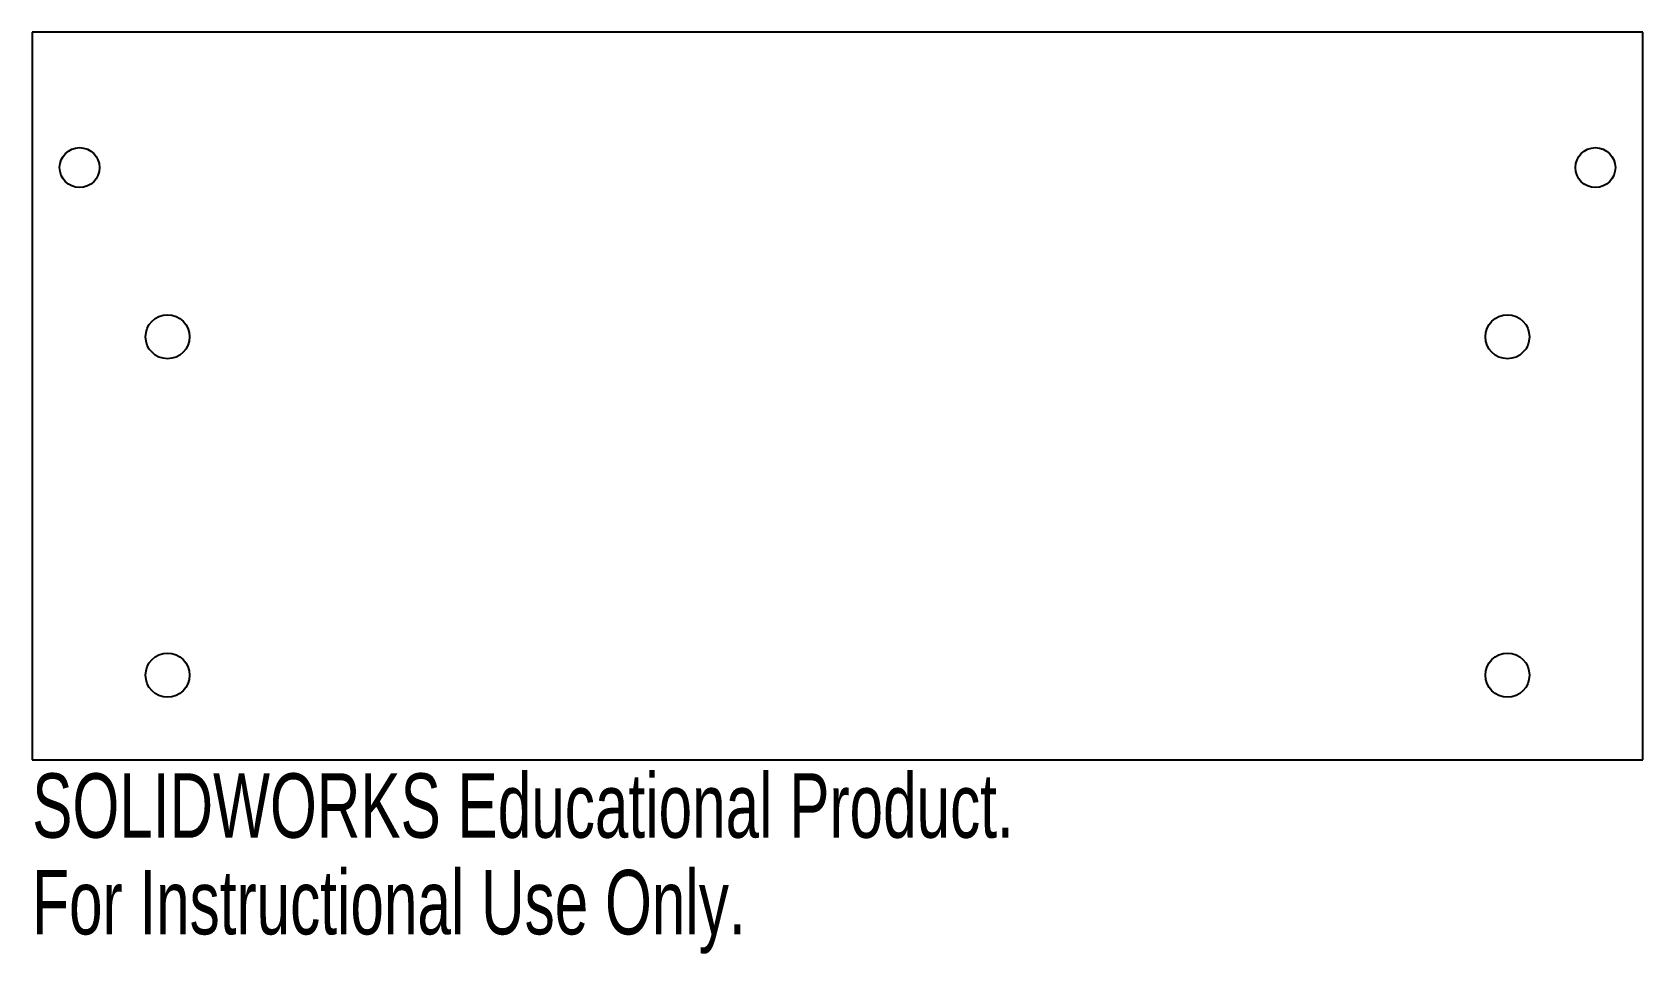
# Model space of a CAD drawing. Header units: inches. Extents: x -2.38 to 2.38, y -1.32 to 1.4.
import ezdxf

# ---------------------------------------------------------------- set-up
doc = ezdxf.new("R2010")
doc.units = ezdxf.units.IN
doc.header["$MEASUREMENT"] = 0
doc.styles.add('SLDTEXTSTYLE0', font='TXT', dxfattribs={"width": 0.7})

msp = doc.modelspace()

# ---------------------------------------------------------------- linework, layer by layer
at = {"color": 7, "linetype": 'Continuous', "lineweight": 25}
for p, q in [((-2.38, 1.4), (-2.38, -0.75)), ((2.38, 1.4), (-2.38, 1.4)), ((2.38, -0.75), (2.38, 1.4)), ((-2.38, -0.75), (2.38, -0.75))]:
    msp.add_line(p, q, dxfattribs=at)
for centre, radius in [((-2.24, 1), 0.059), ((2.24, 1), 0.059), ((-1.98, 0.5), 0.065), ((1.98, 0.5), 0.065), ((-1.98, -0.5), 0.065), ((1.98, -0.5), 0.065)]:
    msp.add_circle(centre, radius, dxfattribs=at)

# ---------------------------------------------------------------- texts
at = {"color": 7, "linetype": 'Continuous', "char_height": 0.1903, "attachment_point": 1, "style": 'SLDTEXTSTYLE0'}
for s, insert in [('SOLIDWORKS Educational Product.', (-2.38, -0.7901)), ('For Instructional Use Only.', (-2.38, -1.0756))]:
    msp.add_mtext(s, dxfattribs=dict(at, insert=insert))

doc.saveas('drawing.dxf')
